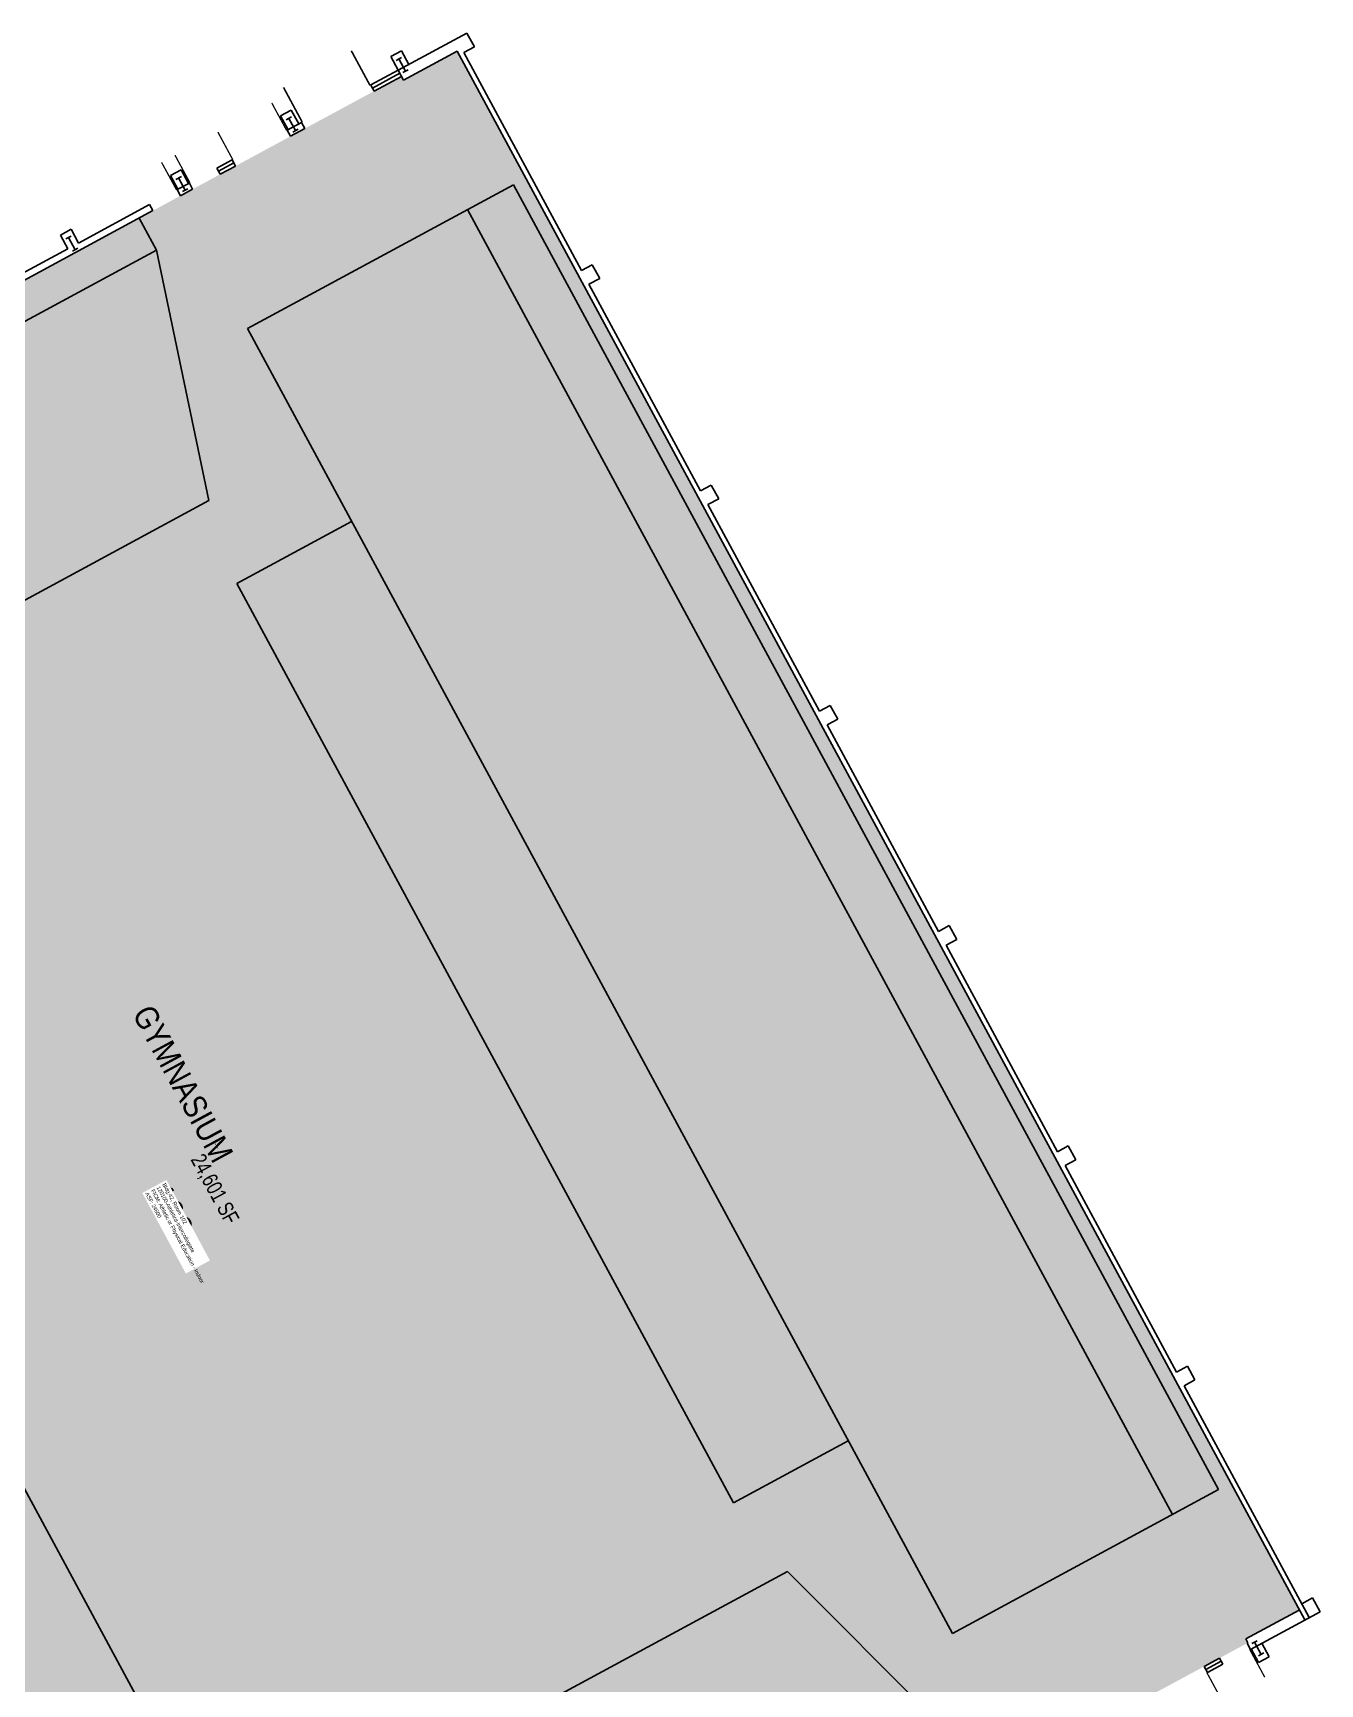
# Model space of a CAD drawing. Header units: inches. Extents: x 69218424 to 69222728, y 27664699 to 27668276.
# Drawn here: x 69221247 to 69222728, y 27666377 to 27668276 of the extents above; entities that cross this region are included whole.
import ezdxf
from ezdxf.enums import TextEntityAlignment as Align

# ---------------------------------------------------------------- set-up
doc = ezdxf.new("R2010")
doc.units = ezdxf.units.IN
doc.header["$LTSCALE"] = 240
doc.header["$MEASUREMENT"] = 0
doc.layers.get('0').update_dxf_attribs({"linetype": 'CONTINUOUS'})
for name, color, linetype in [('A-COLS', 5, 'CONTINUOUS'), ('A-DOOR', 2, 'CONTINUOUS'), ('A-FLOR', 3, 'CONTINUOUS'), ('A-GLAZ', 1, 'CONTINUOUS'), ('A-IDEN-RNUM', 7, 'CONTINUOUS'), ('A-IDEN-SNUM', 4, 'CONTINUOUS'), ('A-IDEN-TEXT', 4, 'CONTINUOUS'), ('A-IDEN-VNUM', 4, 'CONTINUOUS'), ('A-WALL', 5, 'CONTINUOUS'), ('AREA-TEXT', 3, 'CONTINUOUS'), ('Rooms-Category-Color', 7, 'CONTINUOUS'), ('Rooms-College-Color', 7, 'CONTINUOUS'), ('Rooms-Department-Color', 7, 'CONTINUOUS'), ('Rooms-Division-Color', 7, 'CONTINUOUS'), ('Rooms-Information', 7, 'CONTINUOUS')]:
    doc.layers.add(name, color=color, linetype=linetype)
doc.styles.add('CP_AREA', font='arial.ttf', dxfattribs={"height": 15})
doc.styles.add('CP_ROOMSNUMBER', font='arial.ttf', dxfattribs={"height": 1})
doc.styles.add('CP_ROOMVNUMBER', font='arial.ttf', dxfattribs={"width": 0.85, "height": 0.075})

# ---------------------------------------------------------------- blocks, each defined once
blk = doc.blocks.new('COL1')
for p, q in [((-0.5, 0.5), (0.5, 0.5)), ((0, 0.5), (0, -0.5)), ((-0.5, -0.5), (0.5, -0.5))]:
    blk.add_line(p, q)

msp = doc.modelspace()

# ---------------------------------------------------------------- hatches: boundary and pattern name
at = {"layer": 'Rooms-Category-Color', "true_color": 0xfbafa2}
msp.add_hatch(color=21, dxfattribs=at).paths.add_polyline_path([(69220670.1, 27667685.4), (69220290, 27667480), (69220292.9, 27667474.7), (69220270.9, 27667462.9), (69220273.3, 27667458.5), (69220268, 27667455.6), (69220265.6, 27667460), (69220210.2, 27667430.1), (69220261.1, 27667335.9), (69220316.5, 27667365.9), (69220313.6, 27667371.2), (69220318.9, 27667374), (69220324.6, 27667363.5), (69220315.8, 27667358.7), (69220332, 27667328.8), (69220340.8, 27667333.5), (69220343.6, 27667328.3), (69220282.9, 27667295.5), (69220347.6, 27667175.8), (69220358.1, 27667181.5), (69220366.7, 27667165.7), (69220356.1, 27667160), (69220484.5, 27666922.4), (69220495.1, 27666928.1), (69220503.6, 27666912.3), (69220493.1, 27666906.6), (69220621.4, 27666669.1), (69220632, 27666674.8), (69220640.5, 27666658.9), (69220630, 27666653.2), (69220758.3, 27666415.7), (69220768.9, 27666421.4), (69220777.4, 27666405.6), (69220766.9, 27666399.9), (69220895.2, 27666162.3), (69220905.8, 27666168), (69220914.4, 27666152.2), (69220903.8, 27666146.5), (69221032.2, 27665908.9), (69221042.7, 27665914.6), (69221051.3, 27665898.8), (69221040.7, 27665893.1), (69221105.4, 27665773.5), (69221166.1, 27665806.3), (69221168.9, 27665801), (69221160.1, 27665796.2), (69221176.3, 27665766.3), (69221185.1, 27665771.1), (69221190.8, 27665760.5), (69221185.5, 27665757.7), (69221182.7, 27665762.9), (69221127.2, 27665733), (69221179.1, 27665637.1), (69221234.5, 27665667), (69221231.2, 27665673.2), (69221236.4, 27665676.1), (69221239.8, 27665669.9), (69221255.6, 27665678.5), (69221257.5, 27665674.9), (69221263.7, 27665678.3), (69222011.5, 27666082.4), (69222644.9, 27666424.6), (69222642.5, 27666429), (69222704.1, 27666462.3), (69221735.2, 27668255.3), (69221673.7, 27668222), (69221671.3, 27668226.4), (69221291.2, 27668021)])
at = {"layer": 'Rooms-College-Color', "true_color": 0xffff64}
msp.add_hatch(color=51, dxfattribs=at).paths.add_polyline_path([(69220670.1, 27667685.4), (69220290, 27667480), (69220292.9, 27667474.7), (69220270.9, 27667462.9), (69220273.3, 27667458.5), (69220268, 27667455.6), (69220265.6, 27667460), (69220210.2, 27667430.1), (69220261.1, 27667335.9), (69220316.5, 27667365.9), (69220313.6, 27667371.2), (69220318.9, 27667374), (69220324.6, 27667363.5), (69220315.8, 27667358.7), (69220332, 27667328.8), (69220340.8, 27667333.5), (69220343.6, 27667328.3), (69220282.9, 27667295.5), (69220347.6, 27667175.8), (69220358.1, 27667181.5), (69220366.7, 27667165.7), (69220356.1, 27667160), (69220484.5, 27666922.4), (69220495.1, 27666928.1), (69220503.6, 27666912.3), (69220493.1, 27666906.6), (69220621.4, 27666669.1), (69220632, 27666674.8), (69220640.5, 27666658.9), (69220630, 27666653.2), (69220758.3, 27666415.7), (69220768.9, 27666421.4), (69220777.4, 27666405.6), (69220766.9, 27666399.9), (69220895.2, 27666162.3), (69220905.8, 27666168), (69220914.4, 27666152.2), (69220903.8, 27666146.5), (69221032.2, 27665908.9), (69221042.7, 27665914.6), (69221051.3, 27665898.8), (69221040.7, 27665893.1), (69221105.4, 27665773.5), (69221166.1, 27665806.3), (69221168.9, 27665801), (69221160.1, 27665796.2), (69221176.3, 27665766.3), (69221185.1, 27665771.1), (69221190.8, 27665760.5), (69221185.5, 27665757.7), (69221182.7, 27665762.9), (69221127.2, 27665733), (69221179.1, 27665637.1), (69221234.5, 27665667), (69221231.2, 27665673.2), (69221236.4, 27665676.1), (69221239.8, 27665669.9), (69221255.6, 27665678.5), (69221257.5, 27665674.9), (69221263.7, 27665678.3), (69222011.5, 27666082.4), (69222644.9, 27666424.6), (69222642.5, 27666429), (69222704.1, 27666462.3), (69221735.2, 27668255.3), (69221673.7, 27668222), (69221671.3, 27668226.4), (69221291.2, 27668021)])
at = {"layer": 'Rooms-Department-Color', "true_color": 0x604aed}
msp.add_hatch(color=173, dxfattribs=at).paths.add_polyline_path([(69220670.1, 27667685.4), (69220290, 27667480), (69220292.9, 27667474.7), (69220270.9, 27667462.9), (69220273.3, 27667458.5), (69220268, 27667455.6), (69220265.6, 27667460), (69220210.2, 27667430.1), (69220261.1, 27667335.9), (69220316.5, 27667365.9), (69220313.6, 27667371.2), (69220318.9, 27667374), (69220324.6, 27667363.5), (69220315.8, 27667358.7), (69220332, 27667328.8), (69220340.8, 27667333.5), (69220343.6, 27667328.3), (69220282.9, 27667295.5), (69220347.6, 27667175.8), (69220358.1, 27667181.5), (69220366.7, 27667165.7), (69220356.1, 27667160), (69220484.5, 27666922.4), (69220495.1, 27666928.1), (69220503.6, 27666912.3), (69220493.1, 27666906.6), (69220621.4, 27666669.1), (69220632, 27666674.8), (69220640.5, 27666658.9), (69220630, 27666653.2), (69220758.3, 27666415.7), (69220768.9, 27666421.4), (69220777.4, 27666405.6), (69220766.9, 27666399.9), (69220895.2, 27666162.3), (69220905.8, 27666168), (69220914.4, 27666152.2), (69220903.8, 27666146.5), (69221032.2, 27665908.9), (69221042.7, 27665914.6), (69221051.3, 27665898.8), (69221040.7, 27665893.1), (69221105.4, 27665773.5), (69221166.1, 27665806.3), (69221168.9, 27665801), (69221160.1, 27665796.2), (69221176.3, 27665766.3), (69221185.1, 27665771.1), (69221190.8, 27665760.5), (69221185.5, 27665757.7), (69221182.7, 27665762.9), (69221127.2, 27665733), (69221179.1, 27665637.1), (69221234.5, 27665667), (69221231.2, 27665673.2), (69221236.4, 27665676.1), (69221239.8, 27665669.9), (69221255.6, 27665678.5), (69221257.5, 27665674.9), (69221263.7, 27665678.3), (69222011.5, 27666082.4), (69222644.9, 27666424.6), (69222642.5, 27666429), (69222704.1, 27666462.3), (69221735.2, 27668255.3), (69221673.7, 27668222), (69221671.3, 27668226.4), (69221291.2, 27668021)])
at = {"layer": 'Rooms-Division-Color', "true_color": 0x604aed}
msp.add_hatch(color=173, dxfattribs=at).paths.add_polyline_path([(69220670.1, 27667685.4), (69220290, 27667480), (69220292.9, 27667474.7), (69220270.9, 27667462.9), (69220273.3, 27667458.5), (69220268, 27667455.6), (69220265.6, 27667460), (69220210.2, 27667430.1), (69220261.1, 27667335.9), (69220316.5, 27667365.9), (69220313.6, 27667371.2), (69220318.9, 27667374), (69220324.6, 27667363.5), (69220315.8, 27667358.7), (69220332, 27667328.8), (69220340.8, 27667333.5), (69220343.6, 27667328.3), (69220282.9, 27667295.5), (69220347.6, 27667175.8), (69220358.1, 27667181.5), (69220366.7, 27667165.7), (69220356.1, 27667160), (69220484.5, 27666922.4), (69220495.1, 27666928.1), (69220503.6, 27666912.3), (69220493.1, 27666906.6), (69220621.4, 27666669.1), (69220632, 27666674.8), (69220640.5, 27666658.9), (69220630, 27666653.2), (69220758.3, 27666415.7), (69220768.9, 27666421.4), (69220777.4, 27666405.6), (69220766.9, 27666399.9), (69220895.2, 27666162.3), (69220905.8, 27666168), (69220914.4, 27666152.2), (69220903.8, 27666146.5), (69221032.2, 27665908.9), (69221042.7, 27665914.6), (69221051.3, 27665898.8), (69221040.7, 27665893.1), (69221105.4, 27665773.5), (69221166.1, 27665806.3), (69221168.9, 27665801), (69221160.1, 27665796.2), (69221176.3, 27665766.3), (69221185.1, 27665771.1), (69221190.8, 27665760.5), (69221185.5, 27665757.7), (69221182.7, 27665762.9), (69221127.2, 27665733), (69221179.1, 27665637.1), (69221234.5, 27665667), (69221231.2, 27665673.2), (69221236.4, 27665676.1), (69221239.8, 27665669.9), (69221255.6, 27665678.5), (69221257.5, 27665674.9), (69221263.7, 27665678.3), (69222011.5, 27666082.4), (69222644.9, 27666424.6), (69222642.5, 27666429), (69222704.1, 27666462.3), (69221735.2, 27668255.3), (69221673.7, 27668222), (69221671.3, 27668226.4), (69221291.2, 27668021)])

# ---------------------------------------------------------------- linework, layer by layer
at = {"layer": 'A-DOOR'}
for points in [[(69221635.1, 27668216, 1.89, 1.89, 0), (69221613.6, 27668255.8, 0, 0, 0), (69221614.4, 27668256.3, 0, 0, 0.414214), (69221596.1, 27668194.9, 0, 0, 0.414214)], [(69221557.1, 27668173.8, 1.89, 1.89, 0), (69221535.6, 27668213.7, 0, 0, 0), (69221534.8, 27668213.2, 0, 0, -0.414214), (69221596.1, 27668194.9, 0, 0, -0.414214)], [(69221539.2, 27668164.2, 1.5, 1.5, 0), (69221522.1, 27668195.8, 0, 0, 0), (69221522.8, 27668196.2, 0, 0, 0.414214), (69221508.2, 27668147.4, 0, 0, 0.414214)], [(69221477.2, 27668130.6, 1.5, 1.5, 0), (69221460.1, 27668162.3, 0, 0, 0), (69221459.4, 27668162, 0, 0, -0.414214), (69221508.2, 27668147.4, 0, 0, -0.414214)], [(69221427.9, 27668104, 1.5, 1.5, 0), (69221410.8, 27668135.7, 0, 0, 0), (69221410.1, 27668135.3, 0, 0, -0.414214), (69221458.9, 27668120.8, 0, 0, -0.414214)], [(69221412.6, 27668095.7, 1.5, 1.5, 0), (69221395.4, 27668127.4, 0, 0, 0), (69221396.1, 27668127.7, 0, 0, 0.414214), (69221381.5, 27668078.9, 0, 0, 0.414214)], [(69222647.2, 27666416.8, 1.5, 1.5, 0), (69222664.3, 27666385.1, 0, 0, 0), (69222664.9, 27666385.5, 0, 0, -0.414214), (69222616.2, 27666400, 0, 0, -0.414214)], [(69222597.9, 27666390.1, 1.5, 1.5, 0), (69222615, 27666358.5, 0, 0, 0), (69222615.6, 27666358.8, 0, 0, -0.414214), (69222566.8, 27666373.4, 0, 0, -0.414214)]]:
    msp.add_lwpolyline(points, format="xyseb", dxfattribs=at)
at = {"layer": 'A-FLOR'}
for p, q in [((69221800.1, 27668101.7), (69221494, 27667936.2)), ((69222611.2, 27666600.8), (69221800.1, 27668101.7)), ((69222558.4, 27666572.3), (69221747.4, 27668073.2)), ((69221389.5, 27668026.4), (69221369.5, 27668063.4)), ((69220587.2, 27667592.8), (69221389.5, 27668026.4)), ((69221449.7, 27667738.4), (69221389.5, 27668026.4)), ((69222305, 27666435.4), (69221494, 27667936.2)), ((69221122.4, 27667561.5), (69221449.7, 27667738.4)), ((69221613.8, 27667714.5), (69221481.8, 27667643.2)), ((69222053.3, 27666585.7), (69221481.8, 27667643.2)), ((69221428.6, 27666248.2), (69220857.1, 27667305.7)), ((69222185.2, 27666657.1), (69222053.3, 27666585.7)), ((69222611.2, 27666600.8), (69222305, 27666435.4)), ((69221788, 27666329.9), (69222115.2, 27666506.7)), ((69222115.2, 27666506.7), (69222323.2, 27666298.6))]:
    msp.add_line(p, q, dxfattribs=at)
at = {"layer": 'A-GLAZ'}
for p, q in [((69221635.9, 27668216.5), (69221667.5, 27668233.5)), ((69221637.9, 27668212.9), (69221669.4, 27668229.9)), ((69221639.8, 27668209.4), (69221671.3, 27668226.4)), ((69221458.9, 27668120.8), (69221476.6, 27668130.3)), ((69221460.8, 27668117.2), (69221478.5, 27668126.8)), ((69221462.7, 27668113.7), (69221480.4, 27668123.2)), ((69222594.7, 27666397.5), (69222612.3, 27666407.1)), ((69222596.6, 27666394), (69222614.2, 27666403.5)), ((69222597.9, 27666390.1), (69222616.2, 27666400))]:
    msp.add_line(p, q, dxfattribs=at)
at = {"layer": 'A-WALL'}
for p, q in [((69221667.5, 27668233.4), (69221746.6, 27668276.2)), ((69221755.2, 27668260.4), (69221746.6, 27668276.2)), ((69221658.9, 27668249.3), (69221671.2, 27668255.9)), ((69221679.8, 27668240.1), (69221671.2, 27668255.9)), ((69221673.7, 27668222), (69221735.2, 27668255.3)), ((69222710.3, 27666450.9), (69221735.2, 27668255.3)), ((69221742.9, 27668253.7), (69221755.2, 27668260.4)), ((69221667.5, 27668233.4), (69221658.9, 27668249.3)), ((69221878.4, 27668003), (69221742.9, 27668253.7)), ((69221639.8, 27668209.4), (69221636, 27668216.4)), ((69221667.5, 27668233.4), (69221673.7, 27668222)), ((69221532.2, 27668180.8), (69221544.5, 27668187.5)), ((69221540.8, 27668165), (69221532.2, 27668180.8)), ((69221553.1, 27668171.6), (69221544.5, 27668187.5)), ((69221539.9, 27668164.5), (69221556.3, 27668173.4)), ((69221543.7, 27668157.5), (69221539.9, 27668164.5)), ((69221543.7, 27668157.5), (69221560.1, 27668166.3)), ((69221560.1, 27668166.3), (69221556.3, 27668173.4)), ((69221480.4, 27668123.2), (69221476.6, 27668130.3)), ((69221405.5, 27668112.4), (69221417.9, 27668119)), ((69221414.1, 27668096.5), (69221405.5, 27668112.4)), ((69221413.2, 27668096.1), (69221427.3, 27668103.6)), ((69221426.4, 27668103.2), (69221417.9, 27668119)), ((69221431.1, 27668096.6), (69221427.3, 27668103.6)), ((69221462.7, 27668113.7), (69221458.9, 27668120.8)), ((69221417, 27668089), (69221413.2, 27668096.1)), ((69221417, 27668089), (69221431.1, 27668096.6)), ((69220530.2, 27667609.8), (69221385.3, 27668071.9)), ((69221299.7, 27668034.7), (69221381.5, 27668078.9)), ((69221385.3, 27668071.9), (69221381.5, 27668078.9)), ((69221278.9, 27668043.9), (69221291.2, 27668050.6)), ((69221299.7, 27668034.7), (69221291.2, 27668050.6)), ((69221287.4, 27668028.1), (69220526.4, 27667616.9)), ((69221287.4, 27668028.1), (69221278.9, 27668043.9)), ((69221878.4, 27668003), (69221890.7, 27668009.7)), ((69221899.3, 27667993.8), (69221890.7, 27668009.7)), ((69221886.9, 27667987.2), (69221899.3, 27667993.8)), ((69222015.3, 27667749.6), (69221886.9, 27667987.2)), ((69222015.3, 27667749.6), (69222027.6, 27667756.3)), ((69222036.2, 27667740.5), (69222027.6, 27667756.3)), ((69222023.9, 27667733.8), (69222036.2, 27667740.5)), ((69222152.2, 27667496.3), (69222023.9, 27667733.8)), ((69222152.2, 27667496.3), (69222164.5, 27667502.9)), ((69222173.1, 27667487.1), (69222164.5, 27667502.9)), ((69222160.8, 27667480.4), (69222173.1, 27667487.1)), ((69222289.1, 27667242.9), (69222160.8, 27667480.4)), ((69222289.1, 27667242.9), (69222301.4, 27667249.5)), ((69222310, 27667233.7), (69222301.4, 27667249.5)), ((69222297.7, 27667227.1), (69222310, 27667233.7)), ((69222426, 27666989.5), (69222297.7, 27667227.1)), ((69222426, 27666989.5), (69222438.4, 27666996.2)), ((69222446.9, 27666980.3), (69222438.4, 27666996.2)), ((69222434.6, 27666973.7), (69222446.9, 27666980.3)), ((69222563, 27666736.1), (69222434.6, 27666973.7)), ((69222563, 27666736.1), (69222575.3, 27666742.8)), ((69222583.8, 27666727), (69222575.3, 27666742.8)), ((69222571.5, 27666720.3), (69222583.8, 27666727)), ((69222715.6, 27666453.7), (69222571.5, 27666720.3)), ((69222707, 27666469.6), (69222719.3, 27666476.2)), ((69222719.3, 27666476.2), (69222727.9, 27666460.4)), ((69222642.5, 27666429), (69222704.1, 27666462.3)), ((69222647.8, 27666417.1), (69222727.9, 27666460.4)), ((69222644.9, 27666424.6), (69222642.5, 27666429)), ((69222644.9, 27666424.6), (69222644, 27666424.2)), ((69222644, 27666424.2), (69222644.9, 27666424.6)), ((69222644, 27666424.2), (69222647.8, 27666417.1)), ((69222644, 27666424.2), (69222647.8, 27666417.1)), ((69222648.7, 27666417.6), (69222647.8, 27666417.1)), ((69222648.7, 27666417.6), (69222657.3, 27666401.8)), ((69222661, 27666424.3), (69222669.6, 27666408.4)), ((69222612.3, 27666407.1), (69222594.7, 27666397.5)), ((69222594.7, 27666397.5), (69222598.5, 27666390.5)), ((69222616.2, 27666400), (69222598.5, 27666390.5)), ((69222612.3, 27666407.1), (69222616.2, 27666400)), ((69222657.3, 27666401.8), (69222669.6, 27666408.4))]:
    msp.add_line(p, q, dxfattribs=at)

# ---------------------------------------------------------------- block references
at = {"layer": 'A-COLS', "yscale": 15.99999999914053}
for p, xscale, zscale, rotation in [((69221672.2, 27668239.4), 6.999999996274709, 6.999999996274709, 28.38557588376123), ((69221545.5, 27668171), 6.999999996274709, 6.999999996274709, 28.38557588376123), ((69221418.8, 27668102.5), 6.999999996274709, 6.999999996274709, 28.38557588376123), ((69221292.1, 27668034), 6.999999996274709, 6.999999996274709, 28.38557588376123), ((69222656.3, 27666418.3), -6.999999996274709, 6.999999999999773, 208.3855758837612)]:
    msp.add_blockref('COL1', p, dxfattribs=dict(at, xscale=xscale, zscale=zscale, rotation=rotation))

# ---------------------------------------------------------------- texts
at = {"layer": 'A-IDEN-RNUM', "style": 'CP_ROOMSNUMBER', "width": 0.85}
msp.add_text('0102-00', height=0.96, rotation=298.39, dxfattribs=at).set_placement((69221458.5, 27666996.3), align=Align.MIDDLE)
at = {"layer": 'A-IDEN-SNUM', "style": 'CP_ROOMSNUMBER', "width": 0.85}
msp.add_text('0420010200', height=0.96, rotation=298.39, dxfattribs=at).set_placement((69221458.5, 27666996.3), align=Align.MIDDLE)
at = {"layer": 'A-IDEN-TEXT', "style": 'CP_ROOMVNUMBER', "width": 0.85}
msp.add_text('GYMNASIUM', height=27, rotation=298.39, dxfattribs=at).set_placement((69221420, 27667067.6), align=Align.MIDDLE)
at = {"layer": 'A-IDEN-VNUM', "style": 'CP_ROOMVNUMBER', "width": 0.85}
msp.add_text('102', height=31.5, rotation=298.39, dxfattribs=at).set_placement((69221404.7, 27666921), align=Align.MIDDLE)
at = {"layer": 'AREA-TEXT', "style": 'CP_AREA', "width": 0.75}
msp.add_text('24,601 SF', height=18, rotation=298.39, dxfattribs=at).set_placement((69221456.9, 27666946.6), align=Align.MIDDLE_CENTER)

# ---------------------------------------------------------------- next in the draw order: texts
at = {"layer": 'Rooms-Information', "insert": (69221376.2, 27666941.1), "char_height": 4.5, "width": 100.8, "attachment_point": 7, "rotation": 298.39, "style": 'CP_ROOMVNUMBER', "bg_fill": 3, "box_fill_scale": 1.5, "bg_fill_color": 256, "bg_fill_true_color": 13158600, "bg_fill_transparency": 0}
msp.add_mtext('Bldg.42, Room 102^M^J120100-Athletics-Intercollegiate^M^JFICM: Athletic or Physical Education - Indoor^M^JASF: 24600', dxfattribs=at)

doc.saveas('drawing.dxf')
